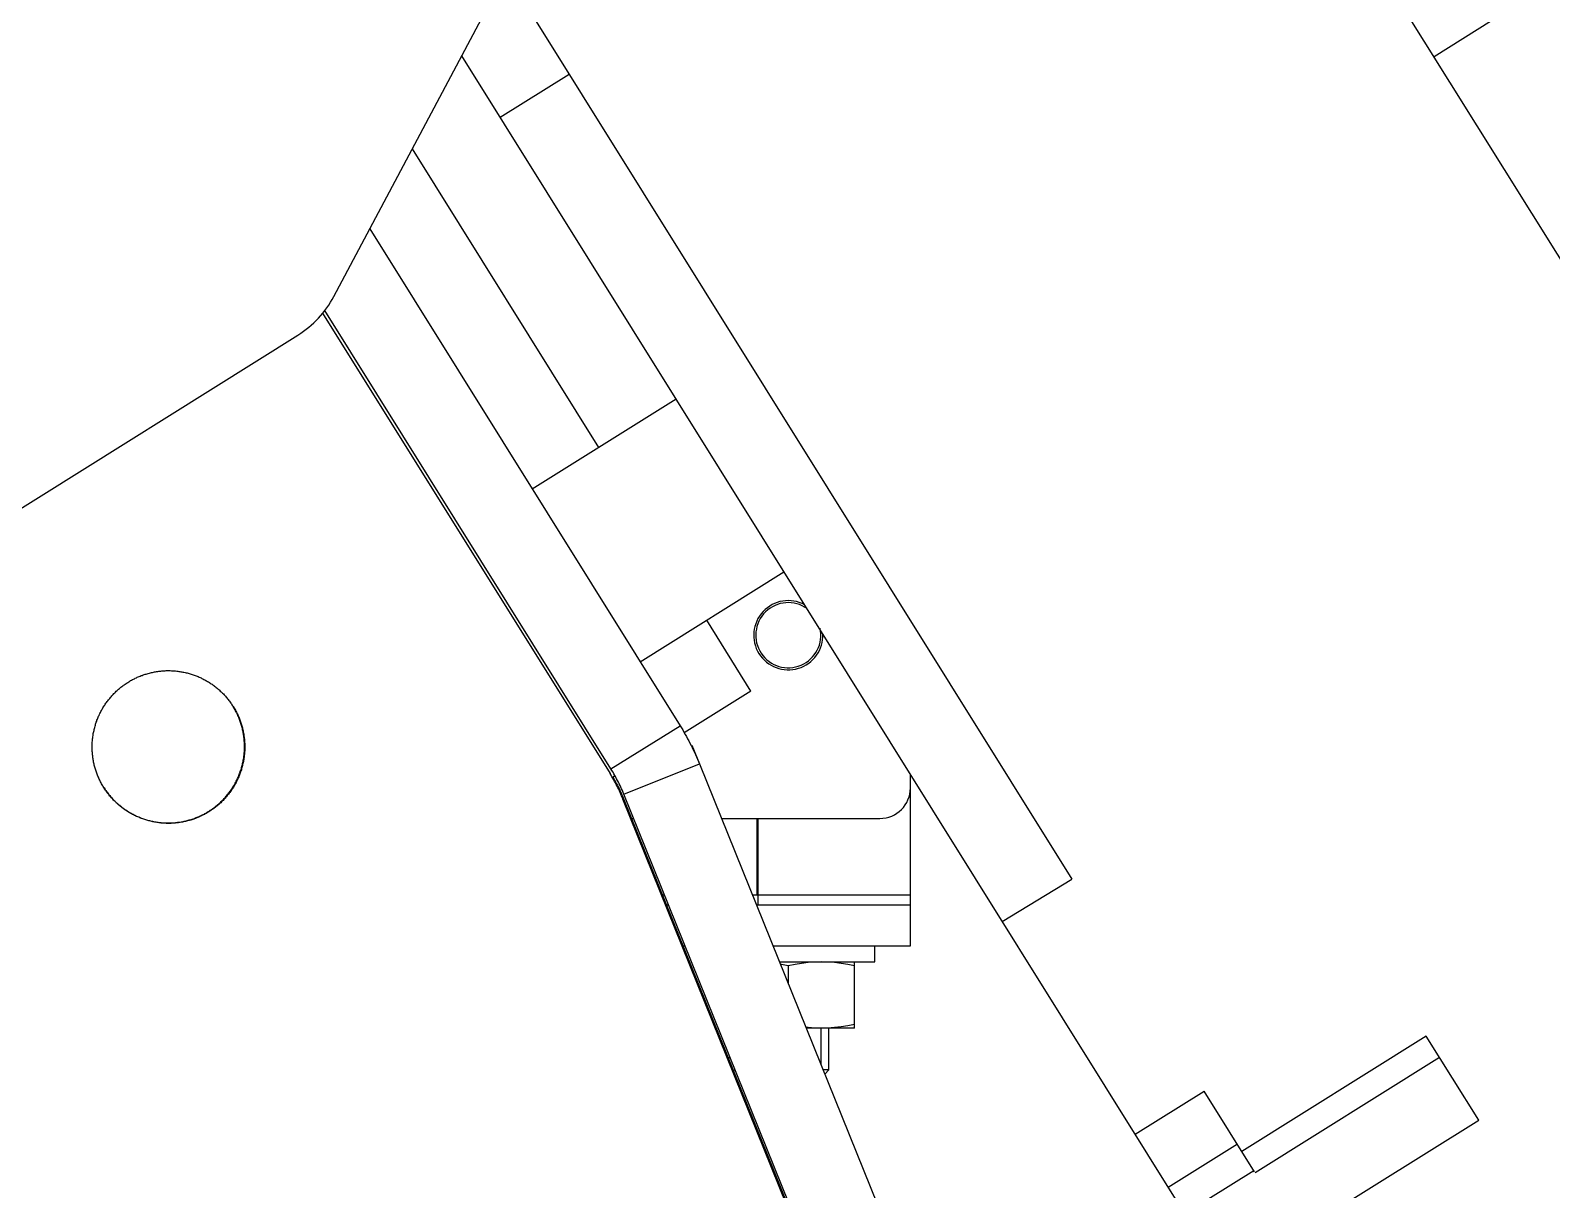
# Model space of a CAD drawing. Extents: x -79364 to 3230, y 28528 to 72157.
# Drawn here: x -66433.7 to -66284.1, y 55529.5 to 55643.4 of the extents above; entities that cross this region are included whole.
import ezdxf

# ---------------------------------------------------------------- set-up
doc = ezdxf.new("R2010")
doc.units = 0
doc.header["$LTSCALE"] = 500
doc.linetypes.add('CENTER', pattern=[7, 4, -1, 1, -1])
doc.layers.get('0').update_dxf_attribs({"linetype": 'CONTINUOUS'})
doc.layers.add('S0CO1', color=1, linetype='CONTINUOUS')

# ---------------------------------------------------------------- blocks, each defined once
blk = doc.blocks.new('PK65002M m platform_side')
at = {"linetype": 'Continuous'}
for p, q in [((-9198.09, 6338.54), (-9444.32, 6732.59)), ((-9408.81, 6479.15), (-9375.7, 6541.44)), ((-9391.91, 6510.95), (-9336.26, 6421.9)), ((-9292.19, 6508), (-9300.67, 6502.7)), ((-9283.69, 6322.67), (-9396.24, 6502.79)), ((-9385.67, 6500.97), (-9392.45, 6496.73)), ((-9382.76, 6464.33), (-9401.09, 6493.67)), ((-9405.28, 6485.79), (-9374.78, 6436.99)), ((-9409.92, 6477.51), (-9381.66, 6432.28)), ((-9381.57, 6432.75), (-9409.7, 6477.78)), ((-9465.63, 6442.07), (-9412.34, 6475.36)), ((-9375.17, 6469.07), (-9389.31, 6460.24)), ((-9378.71, 6443.28), (-9364.57, 6452.11)), ((-9367.81, 6440.4), (-9372.16, 6447.37)), ((-9367.81, 6440.4), (-9374.37, 6436.3)), ((-9381.57, 6432.75), (-9374.78, 6436.99)), ((-9373.7, 6435.06), (-9373.62, 6435.09)), ((-9373.62, 6435.09), (-9372.88, 6433.26)), ((-9381.16, 6432.06), (-9381.42, 6431.89)), ((-9380.3, 6430.27), (-9372.88, 6433.26)), ((-9372.88, 6433.26), (-9301.17, 6255.77)), ((-9352.14, 6430.88), (-9352.14, 6432.22)), ((-9381.4, 6431.91), (-9381.27, 6431.7)), ((-9352.14, 6415.38), (-9352.14, 6430.88)), ((-9327.83, 6299.57), (-9380.39, 6429.79)), ((-9308.59, 6252.78), (-9380.3, 6430.27)), ((-9380.3, 6429.75), (-9307.94, 6250.8)), ((-9352.2, 6430.38), (-9352.14, 6430.38)), ((-9379.54, 6427.88), (-9379.34, 6427.88)), ((-9370.71, 6427.88), (-9355.14, 6427.88)), ((-9367.19, 6420.38), (-9367.19, 6427.88)), ((-9367.09, 6419.38), (-9367.09, 6427.88)), ((-9367.09, 6423.88), (-9367.19, 6423.88)), ((-9343.11, 6417.77), (-9336.26, 6421.9)), ((-9376.51, 6420.38), (-9376.3, 6420.38)), ((-9367.68, 6420.38), (-9367.19, 6420.38)), ((-9367.09, 6420.38), (-9352.14, 6420.38)), ((-9376.1, 6419.38), (-9375.9, 6419.38)), ((-9367.27, 6419.38), (-9367.09, 6419.38)), ((-9367.09, 6419.38), (-9352.14, 6419.38)), ((-9374.49, 6415.38), (-9374.28, 6415.38)), ((-9365.66, 6415.38), (-9352.14, 6415.38)), ((-9355.64, 6413.78), (-9355.64, 6415.38)), ((-9365.01, 6413.78), (-9355.64, 6413.78)), ((-9364.14, 6413.41), (-9364.14, 6411.63)), ((-9357.64, 6407.28), (-9357.64, 6413.78)), ((-9357.64, 6407.28), (-9362.38, 6407.28)), ((-9360.94, 6407.28), (-9360.94, 6403.71)), ((-9360.14, 6403.18), (-9360.14, 6407.28)), ((-9301.43, 6406.48), (-9319.55, 6395.15)), ((-9296.28, 6398.25), (-9301.43, 6406.48)), ((-9300.12, 6404.39), (-9318.25, 6393.07)), ((-9360.14, 6403.18), (-9360.73, 6403.18)), ((-9360.56, 6402.76), (-9360.14, 6403.18)), ((-9330.04, 6396.85), (-9323.26, 6401.09)), ((-9318.31, 6393.17), (-9323.26, 6401.09)), ((-9311.95, 6388.46), (-9296.28, 6398.25)), ((-9320, 6395.88), (-9326.79, 6391.64)), ((-9318.37, 6393.27), (-9325.15, 6389.03))]:
    blk.add_line(p, q, dxfattribs=at)
for points in [[(-9431.42, 6430.93), (-9431.48, 6431.01), (-9431.53, 6431.1), (-9431.58, 6431.19), (-9431.63, 6431.28), (-9431.68, 6431.38), (-9431.73, 6431.47), (-9431.78, 6431.56), (-9431.82, 6431.65), (-9431.87, 6431.75), (-9431.91, 6431.84), (-9431.95, 6431.94), (-9431.99, 6432.03), (-9432.03, 6432.13), (-9432.07, 6432.23), (-9432.11, 6432.32), (-9432.14, 6432.42), (-9432.18, 6432.52), (-9432.21, 6432.62), (-9432.24, 6432.72), (-9432.27, 6432.82), (-9432.3, 6432.92), (-9432.32, 6433.02), (-9432.35, 6433.12), (-9432.37, 6433.22), (-9432.39, 6433.32), (-9432.42, 6433.42), (-9432.44, 6433.53), (-9432.45, 6433.63), (-9432.47, 6433.73), (-9432.49, 6433.83), (-9432.5, 6433.94), (-9432.51, 6434.04), (-9432.52, 6434.14), (-9432.53, 6434.25), (-9432.54, 6434.35), (-9432.55, 6434.45), (-9432.56, 6434.56), (-9432.56, 6434.66), (-9432.56, 6434.77), (-9432.56, 6434.87), (-9432.56, 6434.98), (-9432.56, 6435.08), (-9432.56, 6435.18), (-9432.55, 6435.29), (-9432.55, 6435.39), (-9432.54, 6435.5), (-9432.53, 6435.6), (-9432.52, 6435.71), (-9432.51, 6435.81), (-9432.49, 6435.91), (-9432.48, 6436.02), (-9432.46, 6436.12), (-9432.45, 6436.22), (-9432.43, 6436.32), (-9432.41, 6436.43), (-9432.38, 6436.53), (-9432.36, 6436.63), (-9432.34, 6436.73), (-9432.31, 6436.83), (-9432.28, 6436.93), (-9432.25, 6437.03), (-9432.22, 6437.13), (-9432.19, 6437.23), (-9432.16, 6437.33), (-9432.12, 6437.43), (-9432.09, 6437.53), (-9432.05, 6437.63), (-9432.01, 6437.73), (-9431.97, 6437.82), (-9431.93, 6437.92), (-9431.89, 6438.01), (-9431.84, 6438.11), (-9431.8, 6438.2), (-9431.75, 6438.3), (-9431.7, 6438.39), (-9431.65, 6438.48), (-9431.6, 6438.57), (-9431.55, 6438.66), (-9431.5, 6438.75), (-9431.44, 6438.84), (-9431.39, 6438.93), (-9431.33, 6439.02), (-9431.27, 6439.1), (-9431.22, 6439.19), (-9431.16, 6439.27), (-9431.1, 6439.36), (-9431.03, 6439.44), (-9430.97, 6439.52), (-9430.9, 6439.6), (-9430.84, 6439.68), (-9430.77, 6439.76), (-9430.7, 6439.84), (-9430.64, 6439.92), (-9430.56, 6440), (-9430.49, 6440.07), (-9430.42, 6440.15), (-9430.35, 6440.22), (-9430.27, 6440.29), (-9430.2, 6440.37), (-9430.12, 6440.44), (-9430.04, 6440.51), (-9429.97, 6440.57), (-9429.89, 6440.64), (-9429.81, 6440.71), (-9429.73, 6440.77), (-9429.64, 6440.84), (-9429.56, 6440.9), (-9429.48, 6440.96), (-9429.39, 6441.02), (-9429.31, 6441.08), (-9429.22, 6441.14), (-9429.13, 6441.2), (-9429.05, 6441.25), (-9428.96, 6441.31), (-9428.87, 6441.36), (-9428.78, 6441.42), (-9428.69, 6441.47), (-9428.59, 6441.52), (-9428.5, 6441.56), (-9428.41, 6441.61), (-9428.32, 6441.66), (-9428.22, 6441.7), (-9428.13, 6441.75), (-9428.03, 6441.79), (-9427.93, 6441.83), (-9427.84, 6441.87), (-9427.74, 6441.91), (-9427.64, 6441.94), (-9427.54, 6441.98), (-9427.45, 6442.01), (-9427.35, 6442.04), (-9427.25, 6442.07), (-9427.15, 6442.1), (-9427.05, 6442.13), (-9426.94, 6442.16), (-9426.84, 6442.19), (-9426.74, 6442.21), (-9426.64, 6442.23), (-9426.54, 6442.25), (-9426.43, 6442.27), (-9426.33, 6442.29), (-9426.23, 6442.31), (-9426.12, 6442.32), (-9426.02, 6442.34), (-9425.92, 6442.35), (-9425.81, 6442.36), (-9425.71, 6442.37), (-9425.6, 6442.38), (-9425.5, 6442.39), (-9425.4, 6442.39), (-9425.29, 6442.4), (-9425.19, 6442.4), (-9425.08, 6442.4), (-9424.98, 6442.4), (-9424.88, 6442.4), (-9424.77, 6442.39), (-9424.67, 6442.39), (-9424.56, 6442.38), (-9424.46, 6442.38), (-9424.36, 6442.37), (-9424.25, 6442.36), (-9424.15, 6442.34), (-9424.05, 6442.33), (-9423.95, 6442.32), (-9423.84, 6442.3), (-9423.74, 6442.28), (-9423.64, 6442.26), (-9423.54, 6442.24), (-9423.43, 6442.22), (-9423.33, 6442.2), (-9423.23, 6442.17), (-9423.13, 6442.15), (-9423.03, 6442.12), (-9422.93, 6442.09), (-9422.83, 6442.06), (-9422.73, 6442.03), (-9422.63, 6442), (-9422.54, 6441.96), (-9422.44, 6441.93), (-9422.34, 6441.89), (-9422.24, 6441.85), (-9422.15, 6441.81), (-9422.05, 6441.77), (-9421.96, 6441.73), (-9421.86, 6441.68), (-9421.77, 6441.64), (-9421.67, 6441.59), (-9421.58, 6441.54), (-9421.49, 6441.49), (-9421.4, 6441.44), (-9421.31, 6441.39), (-9421.22, 6441.34), (-9421.13, 6441.29), (-9421.04, 6441.23), (-9420.95, 6441.17), (-9420.87, 6441.12), (-9420.78, 6441.06), (-9420.69, 6441), (-9420.61, 6440.93)], [(-9420.61, 6440.93), (-9420.53, 6440.87), (-9420.44, 6440.81), (-9420.36, 6440.74), (-9420.28, 6440.68), (-9420.2, 6440.61), (-9420.12, 6440.54), (-9420.04, 6440.47), (-9419.97, 6440.4), (-9419.89, 6440.33), (-9419.81, 6440.26), (-9419.74, 6440.18), (-9419.67, 6440.11), (-9419.6, 6440.03), (-9419.52, 6439.96), (-9419.45, 6439.88), (-9419.39, 6439.8), (-9419.32, 6439.72), (-9419.25, 6439.64), (-9419.18, 6439.56), (-9419.12, 6439.48), (-9419.06, 6439.39), (-9419, 6439.31), (-9418.93, 6439.22), (-9418.87, 6439.14), (-9418.82, 6439.05), (-9418.76, 6438.96), (-9418.7, 6438.87)], [(-9418.7, 6438.87), (-9418.65, 6438.79), (-9418.59, 6438.7), (-9418.54, 6438.61), (-9418.49, 6438.52), (-9418.44, 6438.42), (-9418.39, 6438.33), (-9418.35, 6438.24), (-9418.3, 6438.15), (-9418.26, 6438.05), (-9418.21, 6437.96), (-9418.17, 6437.86), (-9418.13, 6437.77), (-9418.09, 6437.67), (-9418.06, 6437.57), (-9418.02, 6437.48), (-9417.98, 6437.38), (-9417.95, 6437.28), (-9417.92, 6437.18), (-9417.89, 6437.08), (-9417.86, 6436.98), (-9417.83, 6436.88), (-9417.8, 6436.78), (-9417.78, 6436.68), (-9417.75, 6436.58), (-9417.73, 6436.48), (-9417.71, 6436.38), (-9417.69, 6436.27), (-9417.67, 6436.17), (-9417.65, 6436.07), (-9417.64, 6435.97), (-9417.63, 6435.86), (-9417.61, 6435.76), (-9417.6, 6435.66), (-9417.59, 6435.55), (-9417.58, 6435.45), (-9417.58, 6435.34), (-9417.57, 6435.24), (-9417.57, 6435.14), (-9417.56, 6435.03), (-9417.56, 6434.93), (-9417.56, 6434.82), (-9417.57, 6434.72), (-9417.57, 6434.61), (-9417.57, 6434.51), (-9417.58, 6434.41), (-9417.59, 6434.3), (-9417.6, 6434.2), (-9417.61, 6434.09), (-9417.62, 6433.99), (-9417.63, 6433.89), (-9417.65, 6433.78), (-9417.66, 6433.68), (-9417.68, 6433.58), (-9417.7, 6433.48), (-9417.72, 6433.37), (-9417.74, 6433.27), (-9417.77, 6433.17), (-9417.79, 6433.07), (-9417.82, 6432.97), (-9417.84, 6432.87), (-9417.87, 6432.76), (-9417.9, 6432.67), (-9417.94, 6432.57), (-9417.97, 6432.47), (-9418, 6432.37), (-9418.04, 6432.27), (-9418.08, 6432.17), (-9418.12, 6432.07), (-9418.16, 6431.98), (-9418.2, 6431.88), (-9418.24, 6431.79), (-9418.28, 6431.69), (-9418.33, 6431.6), (-9418.38, 6431.5), (-9418.42, 6431.41), (-9418.47, 6431.32), (-9418.52, 6431.23), (-9418.57, 6431.14), (-9418.63, 6431.05), (-9418.68, 6430.96), (-9418.74, 6430.87), (-9418.79, 6430.78), (-9418.85, 6430.7), (-9418.91, 6430.61), (-9418.97, 6430.53), (-9419.03, 6430.44), (-9419.09, 6430.36), (-9419.16, 6430.28), (-9419.22, 6430.2), (-9419.29, 6430.12), (-9419.35, 6430.04), (-9419.42, 6429.96), (-9419.49, 6429.88), (-9419.56, 6429.8), (-9419.63, 6429.73), (-9419.7, 6429.65), (-9419.78, 6429.58), (-9419.85, 6429.51), (-9419.93, 6429.43), (-9420, 6429.36), (-9420.08, 6429.29), (-9420.16, 6429.22), (-9420.24, 6429.16), (-9420.32, 6429.09), (-9420.4, 6429.03), (-9420.48, 6428.96), (-9420.56, 6428.9), (-9420.65, 6428.84), (-9420.73, 6428.78), (-9420.82, 6428.72), (-9420.91, 6428.66), (-9420.99, 6428.6), (-9421.08, 6428.54), (-9421.17, 6428.49), (-9421.26, 6428.44), (-9421.35, 6428.38), (-9421.44, 6428.33), (-9421.53, 6428.28), (-9421.62, 6428.23), (-9421.72, 6428.19), (-9421.81, 6428.14), (-9421.9, 6428.1), (-9422, 6428.05), (-9422.1, 6428.01), (-9422.19, 6427.97), (-9422.29, 6427.93), (-9422.39, 6427.89), (-9422.48, 6427.86), (-9422.58, 6427.82), (-9422.68, 6427.79), (-9422.78, 6427.76), (-9422.88, 6427.72), (-9422.98, 6427.69), (-9423.08, 6427.67), (-9423.18, 6427.64), (-9423.28, 6427.61), (-9423.38, 6427.59), (-9423.49, 6427.57), (-9423.59, 6427.55), (-9423.69, 6427.53), (-9423.79, 6427.51), (-9423.9, 6427.49), (-9424, 6427.48), (-9424.1, 6427.46), (-9424.21, 6427.45), (-9424.31, 6427.44), (-9424.42, 6427.43), (-9424.52, 6427.42), (-9424.63, 6427.41), (-9424.73, 6427.41), (-9424.83, 6427.4), (-9424.94, 6427.4), (-9425.04, 6427.4), (-9425.15, 6427.4), (-9425.25, 6427.4), (-9425.35, 6427.41), (-9425.46, 6427.41), (-9425.56, 6427.42), (-9425.66, 6427.42), (-9425.77, 6427.43), (-9425.87, 6427.44), (-9425.97, 6427.46), (-9426.08, 6427.47), (-9426.18, 6427.48), (-9426.28, 6427.5), (-9426.39, 6427.52), (-9426.49, 6427.54), (-9426.59, 6427.56), (-9426.69, 6427.58), (-9426.79, 6427.6), (-9426.89, 6427.63), (-9426.99, 6427.65), (-9427.1, 6427.68), (-9427.2, 6427.71), (-9427.29, 6427.74), (-9427.39, 6427.77), (-9427.49, 6427.8), (-9427.59, 6427.84), (-9427.69, 6427.87), (-9427.79, 6427.91), (-9427.88, 6427.95), (-9427.98, 6427.99), (-9428.07, 6428.03), (-9428.17, 6428.07), (-9428.26, 6428.12), (-9428.36, 6428.16), (-9428.45, 6428.21), (-9428.54, 6428.26), (-9428.64, 6428.31), (-9428.73, 6428.36), (-9428.82, 6428.41), (-9428.91, 6428.46), (-9429, 6428.51), (-9429.09, 6428.57), (-9429.17, 6428.63), (-9429.26, 6428.68), (-9429.35, 6428.74), (-9429.43, 6428.8), (-9429.52, 6428.86)], [(-9417.71, 6436.29), (-9417.73, 6436.4), (-9417.75, 6436.5), (-9417.77, 6436.6), (-9417.8, 6436.7), (-9417.82, 6436.8), (-9417.85, 6436.91), (-9417.88, 6437.01), (-9417.91, 6437.11), (-9417.94, 6437.21), (-9417.97, 6437.31), (-9418, 6437.4), (-9418.04, 6437.5), (-9418.08, 6437.6), (-9418.11, 6437.7), (-9418.15, 6437.8), (-9418.19, 6437.89), (-9418.23, 6437.99), (-9418.28, 6438.08), (-9418.32, 6438.18), (-9418.37, 6438.27), (-9418.42, 6438.37), (-9418.46, 6438.46), (-9418.51, 6438.55), (-9418.57, 6438.64), (-9418.62, 6438.73), (-9418.67, 6438.82), (-9418.7, 6438.87)], [(-9374.78, 6436.99), (-9374.65, 6436.78), (-9374.52, 6436.57), (-9374.4, 6436.36), (-9374.28, 6436.14), (-9374.16, 6435.93), (-9374.04, 6435.71), (-9373.92, 6435.5), (-9373.81, 6435.28), (-9373.69, 6435.06), (-9373.59, 6434.84), (-9373.48, 6434.62), (-9373.37, 6434.39), (-9373.27, 6434.17), (-9373.17, 6433.94), (-9373.07, 6433.72), (-9372.98, 6433.49), (-9372.88, 6433.26)], [(-9431.42, 6430.93), (-9431.39, 6430.88), (-9431.33, 6430.79), (-9431.28, 6430.7), (-9431.22, 6430.62), (-9431.16, 6430.53), (-9431.09, 6430.45), (-9431.03, 6430.37), (-9430.97, 6430.28), (-9430.9, 6430.2), (-9430.84, 6430.12), (-9430.77, 6430.04), (-9430.7, 6429.97), (-9430.63, 6429.89), (-9430.56, 6429.81), (-9430.49, 6429.74), (-9430.42, 6429.66), (-9430.34, 6429.59), (-9430.27, 6429.52), (-9430.19, 6429.45), (-9430.12, 6429.37), (-9430.04, 6429.31), (-9429.96, 6429.24), (-9429.88, 6429.17), (-9429.8, 6429.1), (-9429.72, 6429.04), (-9429.64, 6428.98), (-9429.55, 6428.91), (-9429.47, 6428.85), (-9429.39, 6428.79), (-9429.3, 6428.73), (-9429.21, 6428.67), (-9429.13, 6428.62), (-9429.04, 6428.56), (-9428.95, 6428.51), (-9428.86, 6428.45), (-9428.77, 6428.4), (-9428.68, 6428.35), (-9428.59, 6428.3), (-9428.49, 6428.26), (-9428.4, 6428.21), (-9428.31, 6428.16), (-9428.21, 6428.12), (-9428.12, 6428.08), (-9428.02, 6428.03), (-9427.92, 6427.99), (-9427.83, 6427.96), (-9427.73, 6427.92), (-9427.63, 6427.88), (-9427.53, 6427.85), (-9427.43, 6427.81), (-9427.33, 6427.78), (-9427.23, 6427.75), (-9427.13, 6427.72), (-9427.03, 6427.69), (-9426.93, 6427.67), (-9426.83, 6427.64), (-9426.73, 6427.62), (-9426.63, 6427.6), (-9426.53, 6427.58), (-9426.42, 6427.56), (-9426.32, 6427.54), (-9426.22, 6427.52), (-9426.11, 6427.51), (-9426.01, 6427.49), (-9425.9, 6427.48), (-9425.8, 6427.47), (-9425.7, 6427.46), (-9425.59, 6427.45), (-9425.49, 6427.45), (-9425.38, 6427.44), (-9425.28, 6427.44), (-9425.17, 6427.44), (-9425.07, 6427.44), (-9424.96, 6427.44), (-9424.86, 6427.44), (-9424.76, 6427.44), (-9424.65, 6427.45), (-9424.55, 6427.46), (-9424.45, 6427.46), (-9424.34, 6427.47), (-9424.24, 6427.49), (-9424.14, 6427.5), (-9424.03, 6427.51), (-9423.93, 6427.53), (-9423.83, 6427.54), (-9423.72, 6427.56), (-9423.62, 6427.58), (-9423.52, 6427.6), (-9423.42, 6427.62), (-9423.32, 6427.65), (-9423.22, 6427.67), (-9423.12, 6427.7), (-9423.02, 6427.73), (-9422.92, 6427.76), (-9422.82, 6427.79), (-9422.72, 6427.82), (-9422.62, 6427.85), (-9422.52, 6427.89), (-9422.42, 6427.93), (-9422.33, 6427.96), (-9422.23, 6428), (-9422.14, 6428.04), (-9422.04, 6428.08), (-9421.95, 6428.13), (-9421.85, 6428.17), (-9421.76, 6428.22), (-9421.66, 6428.26), (-9421.57, 6428.31), (-9421.48, 6428.36), (-9421.39, 6428.41), (-9421.3, 6428.46), (-9421.21, 6428.52), (-9421.12, 6428.57), (-9421.03, 6428.63), (-9420.95, 6428.68), (-9420.86, 6428.74), (-9420.77, 6428.8), (-9420.69, 6428.86), (-9420.6, 6428.92), (-9420.52, 6428.99), (-9420.44, 6429.05), (-9420.36, 6429.12), (-9420.28, 6429.18), (-9420.2, 6429.25), (-9420.12, 6429.32), (-9420.04, 6429.39), (-9419.96, 6429.46), (-9419.89, 6429.53), (-9419.81, 6429.6), (-9419.74, 6429.68), (-9419.67, 6429.75), (-9419.59, 6429.83), (-9419.52, 6429.91), (-9419.45, 6429.98), (-9419.39, 6430.06), (-9419.32, 6430.14), (-9419.25, 6430.22), (-9419.19, 6430.31), (-9419.12, 6430.39), (-9419.06, 6430.47), (-9419, 6430.56), (-9418.94, 6430.64), (-9418.88, 6430.73), (-9418.82, 6430.82), (-9418.76, 6430.9), (-9418.71, 6430.99), (-9418.65, 6431.08), (-9418.6, 6431.17), (-9418.55, 6431.26), (-9418.5, 6431.35), (-9418.45, 6431.45), (-9418.4, 6431.54), (-9418.35, 6431.63), (-9418.31, 6431.72), (-9418.27, 6431.82), (-9418.22, 6431.91), (-9418.18, 6432.01), (-9418.14, 6432.1), (-9418.1, 6432.2), (-9418.07, 6432.3), (-9418.03, 6432.4), (-9418, 6432.49), (-9417.96, 6432.59), (-9417.93, 6432.69), (-9417.9, 6432.79), (-9417.87, 6432.89), (-9417.84, 6432.99), (-9417.82, 6433.09), (-9417.79, 6433.19), (-9417.77, 6433.29), (-9417.75, 6433.39), (-9417.73, 6433.5), (-9417.71, 6433.6), (-9417.69, 6433.7), (-9417.67, 6433.8), (-9417.66, 6433.91), (-9417.64, 6434.01), (-9417.63, 6434.11), (-9417.62, 6434.22), (-9417.61, 6434.32), (-9417.6, 6434.42), (-9417.6, 6434.53), (-9417.59, 6434.63), (-9417.59, 6434.74), (-9417.59, 6434.84), (-9417.59, 6434.95), (-9417.59, 6435.05), (-9417.59, 6435.15), (-9417.59, 6435.26), (-9417.6, 6435.36), (-9417.61, 6435.47), (-9417.61, 6435.57), (-9417.62, 6435.67), (-9417.63, 6435.78), (-9417.65, 6435.88), (-9417.66, 6435.99), (-9417.68, 6436.09), (-9417.69, 6436.19), (-9417.71, 6436.29)], [(-9380.39, 6429.79), (-9380.45, 6429.95), (-9380.52, 6430.11), (-9380.59, 6430.27), (-9380.66, 6430.43), (-9380.74, 6430.59), (-9380.81, 6430.75), (-9380.89, 6430.9), (-9380.97, 6431.06), (-9381.05, 6431.22), (-9381.13, 6431.37), (-9381.21, 6431.52), (-9381.3, 6431.68), (-9381.38, 6431.83), (-9381.47, 6431.98), (-9381.56, 6432.13), (-9381.66, 6432.28)], [(-9380.3, 6430.27), (-9380.37, 6430.44), (-9380.44, 6430.61), (-9380.52, 6430.78), (-9380.59, 6430.95), (-9380.67, 6431.12), (-9380.75, 6431.29), (-9380.84, 6431.45), (-9380.92, 6431.62), (-9381.01, 6431.78), (-9381.1, 6431.95), (-9381.19, 6432.11), (-9381.28, 6432.27), (-9381.37, 6432.43), (-9381.47, 6432.59), (-9381.57, 6432.75)], [(-9429.52, 6428.86), (-9429.6, 6428.93), (-9429.68, 6428.99), (-9429.76, 6429.06), (-9429.84, 6429.12), (-9429.93, 6429.19), (-9430, 6429.26), (-9430.08, 6429.33), (-9430.16, 6429.4), (-9430.24, 6429.47), (-9430.31, 6429.54), (-9430.39, 6429.62), (-9430.46, 6429.69), (-9430.53, 6429.77), (-9430.6, 6429.84), (-9430.67, 6429.92), (-9430.74, 6430), (-9430.81, 6430.08), (-9430.88, 6430.16), (-9430.94, 6430.24), (-9431.01, 6430.32), (-9431.07, 6430.41), (-9431.13, 6430.49), (-9431.19, 6430.58), (-9431.25, 6430.66), (-9431.31, 6430.75), (-9431.37, 6430.84), (-9431.42, 6430.93)], [(-9381.27, 6431.7), (-9381.18, 6431.56), (-9381.1, 6431.41), (-9381.02, 6431.27), (-9380.94, 6431.12), (-9380.86, 6430.97), (-9380.78, 6430.82), (-9380.71, 6430.67), (-9380.64, 6430.52), (-9380.57, 6430.37), (-9380.5, 6430.21), (-9380.43, 6430.06), (-9380.36, 6429.9), (-9380.3, 6429.75)], [(-9364.14, 6413.41), (-9364.8, 6413.54), (-9364.92, 6413.56)], [(-9360.89, 6413.78), (-9361.54, 6413.76), (-9362.18, 6413.72), (-9362.83, 6413.64), (-9363.48, 6413.54), (-9364.14, 6413.41)], [(-9357.64, 6413.41), (-9358.3, 6413.54), (-9358.96, 6413.64), (-9359.6, 6413.72), (-9360.25, 6413.76), (-9360.89, 6413.78)], [(-9360.89, 6407.28), (-9361.54, 6407.29), (-9362.18, 6407.34), (-9362.42, 6407.37)], [(-9357.64, 6407.64), (-9358.3, 6407.52), (-9358.96, 6407.41), (-9359.6, 6407.34), (-9360.25, 6407.29), (-9360.89, 6407.28)]]:
    blk.add_lwpolyline(points, dxfattribs=at)
for centre, radius, start, end in [((-9417.64, 6483.85), 10, 302, 332.01), ((-9364.14, 6445.88), 3.4, 61.8318, 2.127), ((-9364.14, 6445.88), 3.2, 54.7684, 12.4835), ((-9355.14, 6430.88), 3, 270, 0), ((-9371.64, 6406.88), 3, 302.5896, 306.2156), ((-9372.14, 6407.38), 5, 301.6088, 303.7256)]:
    blk.add_arc(centre, radius, start, end, dxfattribs=at)

msp = doc.modelspace()

# ---------------------------------------------------------------- block references
at = {"layer": 'S0CO1', "color": 0, "linetype": 'CENTER'}
msp.add_blockref('PK65002M m platform_side', (-56995.028, 49138.088), dxfattribs=at)

doc.saveas('drawing.dxf')
